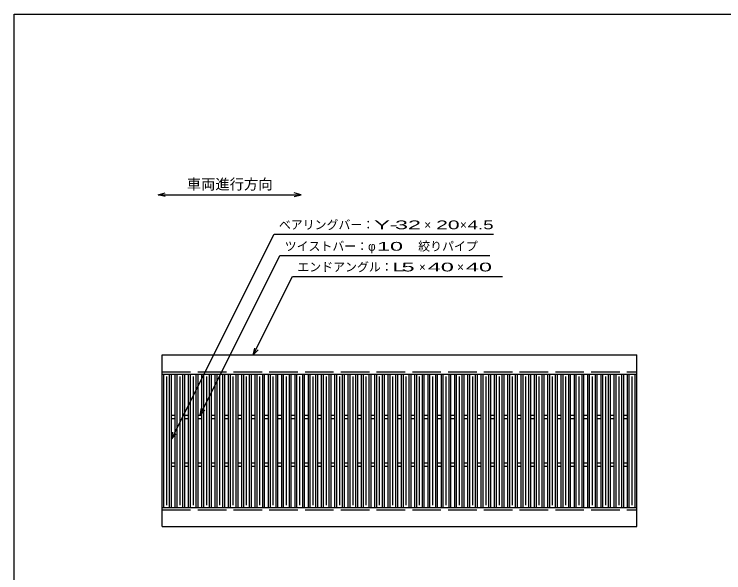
# Model space of a CAD drawing. Units: millimetres, scale not verified. Extents: x -1820 to 1724, y -1285 to 1059.
# Drawn here: x -1736 to -248, y -113 to 1059 of the extents above; entities that cross this region are included whole.
import ezdxf
from ezdxf.enums import TextEntityAlignment as Align

# ---------------------------------------------------------------- set-up
doc = ezdxf.new("R2010")
doc.units = ezdxf.units.MM
doc.header["$LTSCALE"] = 10
doc.linetypes.add('DASHED', pattern=[7.5, 6, -1.5])
for name, color, linetype, lineweight in [('0_2', 150, 'Continuous', 25), ('16', 3, 'Continuous', 25), ('22', 2, 'Continuous', 25)]:
    doc.layers.add(name, color=color, linetype=linetype, lineweight=lineweight)
doc.styles.add('ベクトル', font='')
doc.styles.get('ベクトル').set_extended_font_data('ベクトル')

msp = doc.modelspace()

# ---------------------------------------------------------------- linework, layer by layer
at = {"layer": '0_2'}
for p, q in [((-1736, -1141), (-1736, 1059)), ((-1736, 1059), (1724, 1059))]:
    msp.add_line(p, q, dxfattribs=at)
at = {"layer": '0_2', "color": 4}
for p, q in [((-1434.08, 680.33), (-1419.08, 684.33)), ((-1419.08, 676.33), (-1434.08, 680.33)), ((-1434.08, 680.33), (-1134.08, 680.33)), ((-1134.08, 680.33), (-1149.08, 684.33)), ((-1149.08, 676.33), (-1134.08, 680.33))]:
    msp.add_line(p, q, dxfattribs=at)
at = {"layer": '16'}
for p, q in [((-1426, 344), (-430, 344)), ((-1426, 304), (-1426, 344)), ((-430, 304), (-430, 344)), ((-1426, 304), (-430, 304)), ((-1426, 24), (-1426, 304)), ((-1426, 304), (-1406, 304)), ((-1422, 24), (-1422, 304)), ((-1416, 29), (-1416, 299)), ((-1410, 24), (-1410, 304)), ((-1406, 24), (-1406, 304)), ((-1398.1, 24), (-1398.1, 304)), ((-1398.1, 304), (-1378.1, 304)), ((-1394.1, 24), (-1394.1, 304)), ((-1388.1, 29), (-1388.1, 299)), ((-1382.1, 24), (-1382.1, 304)), ((-1378.1, 24), (-1378.1, 304)), ((-1370.2, 24), (-1370.2, 304)), ((-1370.2, 304), (-1350.2, 304)), ((-1366.2, 24), (-1366.2, 304)), ((-1360.2, 29), (-1360.2, 299)), ((-1354.2, 24), (-1354.2, 304)), ((-1350.2, 24), (-1350.2, 304)), ((-1342.3, 24), (-1342.3, 304)), ((-1342.3, 304), (-1322.3, 304)), ((-1338.3, 24), (-1338.3, 304)), ((-1332.3, 29), (-1332.3, 299)), ((-1326.3, 24), (-1326.3, 304)), ((-1322.3, 24), (-1322.3, 304)), ((-1314.4, 24), (-1314.4, 304)), ((-1314.4, 304), (-1294.4, 304)), ((-1310.4, 24), (-1310.4, 304)), ((-1304.4, 29), (-1304.4, 299)), ((-1298.4, 24), (-1298.4, 304)), ((-1294.4, 24), (-1294.4, 304)), ((-1286.5, 24), (-1286.5, 304)), ((-1286.5, 304), (-1266.5, 304)), ((-1282.5, 24), (-1282.5, 304)), ((-1276.5, 29), (-1276.5, 299)), ((-1270.5, 24), (-1270.5, 304)), ((-1266.5, 24), (-1266.5, 304)), ((-1258.6, 24), (-1258.6, 304)), ((-1258.6, 304), (-1238.6, 304)), ((-1254.6, 24), (-1254.6, 304)), ((-1248.6, 29), (-1248.6, 299)), ((-1242.6, 24), (-1242.6, 304)), ((-1238.6, 24), (-1238.6, 304)), ((-1230.7, 24), (-1230.7, 304)), ((-1230.7, 304), (-1210.7, 304)), ((-1226.7, 24), (-1226.7, 304)), ((-1220.7, 29), (-1220.7, 299)), ((-1214.7, 24), (-1214.7, 304)), ((-1210.7, 24), (-1210.7, 304)), ((-1202.8, 24), (-1202.8, 304)), ((-1202.8, 304), (-1182.8, 304)), ((-1198.8, 24), (-1198.8, 304)), ((-1192.8, 29), (-1192.8, 299)), ((-1186.8, 24), (-1186.8, 304)), ((-1182.8, 24), (-1182.8, 304)), ((-1174.9, 24), (-1174.9, 304)), ((-1174.9, 304), (-1154.9, 304)), ((-1170.9, 24), (-1170.9, 304)), ((-1164.9, 29), (-1164.9, 299)), ((-1158.9, 24), (-1158.9, 304)), ((-1154.9, 24), (-1154.9, 304)), ((-1147, 24), (-1147, 304)), ((-1147, 304), (-1127, 304)), ((-1143, 24), (-1143, 304)), ((-1137, 29), (-1137, 299)), ((-1131, 24), (-1131, 304)), ((-1127, 24), (-1127, 304)), ((-1119.1, 24), (-1119.1, 304)), ((-1119.1, 304), (-1099.1, 304)), ((-1115.1, 24), (-1115.1, 304)), ((-1109.1, 29), (-1109.1, 299)), ((-1103.1, 24), (-1103.1, 304)), ((-1099.1, 24), (-1099.1, 304)), ((-1091.2, 24), (-1091.2, 304)), ((-1091.2, 304), (-1071.2, 304)), ((-1087.2, 24), (-1087.2, 304)), ((-1081.2, 29), (-1081.2, 299)), ((-1075.2, 24), (-1075.2, 304)), ((-1071.2, 24), (-1071.2, 304)), ((-1063.3, 24), (-1063.3, 304)), ((-1063.3, 304), (-1043.3, 304)), ((-1059.3, 24), (-1059.3, 304)), ((-1053.3, 29), (-1053.3, 299)), ((-1047.3, 24), (-1047.3, 304)), ((-1043.3, 24), (-1043.3, 304)), ((-1035.4, 24), (-1035.4, 304)), ((-1035.4, 304), (-1015.4, 304)), ((-1031.4, 24), (-1031.4, 304)), ((-1025.4, 29), (-1025.4, 299)), ((-1019.4, 24), (-1019.4, 304)), ((-1015.4, 24), (-1015.4, 304)), ((-1007.5, 24), (-1007.5, 304)), ((-1007.5, 304), (-987.5, 304)), ((-1003.5, 24), (-1003.5, 304)), ((-997.5, 29), (-997.5, 299)), ((-991.5, 24), (-991.5, 304)), ((-987.5, 24), (-987.5, 304)), ((-979.6, 24), (-979.6, 304)), ((-979.6, 304), (-959.6, 304)), ((-975.6, 24), (-975.6, 304)), ((-969.6, 29), (-969.6, 299)), ((-963.6, 24), (-963.6, 304)), ((-959.6, 24), (-959.6, 304)), ((-951.7, 24), (-951.7, 304)), ((-951.7, 304), (-931.7, 304)), ((-947.7, 24), (-947.7, 304)), ((-941.7, 29), (-941.7, 299)), ((-935.7, 24), (-935.7, 304)), ((-931.7, 24), (-931.7, 304)), ((-923.8, 24), (-923.8, 304)), ((-923.8, 304), (-903.8, 304)), ((-919.8, 24), (-919.8, 304)), ((-913.8, 29), (-913.8, 299)), ((-907.8, 24), (-907.8, 304)), ((-903.8, 24), (-903.8, 304)), ((-895.9, 24), (-895.9, 304)), ((-895.9, 304), (-875.9, 304)), ((-891.9, 24), (-891.9, 304)), ((-885.9, 29), (-885.9, 299)), ((-879.9, 24), (-879.9, 304)), ((-875.9, 24), (-875.9, 304)), ((-868, 24), (-868, 304)), ((-868, 304), (-848, 304)), ((-864, 24), (-864, 304)), ((-858, 29), (-858, 299)), ((-852, 24), (-852, 304)), ((-848, 24), (-848, 304)), ((-840.1, 24), (-840.1, 304)), ((-840.1, 304), (-820.1, 304)), ((-836.1, 24), (-836.1, 304)), ((-830.1, 29), (-830.1, 299)), ((-824.1, 24), (-824.1, 304)), ((-820.1, 24), (-820.1, 304)), ((-812.2, 24), (-812.2, 304)), ((-812.2, 304), (-792.2, 304)), ((-808.2, 24), (-808.2, 304)), ((-802.2, 29), (-802.2, 299)), ((-796.2, 24), (-796.2, 304)), ((-792.2, 24), (-792.2, 304)), ((-784.3, 24), (-784.3, 304)), ((-784.3, 304), (-764.3, 304)), ((-780.3, 24), (-780.3, 304)), ((-774.3, 29), (-774.3, 299)), ((-768.3, 24), (-768.3, 304)), ((-764.3, 24), (-764.3, 304)), ((-756.4, 24), (-756.4, 304)), ((-756.4, 304), (-736.4, 304)), ((-752.4, 24), (-752.4, 304)), ((-746.4, 29), (-746.4, 299)), ((-740.4, 24), (-740.4, 304)), ((-736.4, 24), (-736.4, 304)), ((-728.5, 24), (-728.5, 304)), ((-728.5, 304), (-708.5, 304)), ((-724.5, 24), (-724.5, 304)), ((-718.5, 29), (-718.5, 299)), ((-712.5, 24), (-712.5, 304)), ((-708.5, 24), (-708.5, 304)), ((-700.6, 24), (-700.6, 304)), ((-700.6, 304), (-680.6, 304)), ((-696.6, 24), (-696.6, 304)), ((-690.6, 29), (-690.6, 299)), ((-684.6, 24), (-684.6, 304)), ((-680.6, 24), (-680.6, 304)), ((-672.7, 24), (-672.7, 304)), ((-672.7, 304), (-652.7, 304)), ((-668.7, 24), (-668.7, 304)), ((-662.7, 29), (-662.7, 299)), ((-656.7, 24), (-656.7, 304)), ((-652.7, 24), (-652.7, 304)), ((-644.8, 24), (-644.8, 304)), ((-644.8, 304), (-624.8, 304)), ((-640.8, 24), (-640.8, 304)), ((-634.8, 29), (-634.8, 299)), ((-628.8, 24), (-628.8, 304)), ((-624.8, 24), (-624.8, 304)), ((-616.9, 24), (-616.9, 304)), ((-616.9, 304), (-596.9, 304)), ((-612.9, 24), (-612.9, 304)), ((-606.9, 29), (-606.9, 299)), ((-600.9, 24), (-600.9, 304)), ((-596.9, 24), (-596.9, 304)), ((-589, 24), (-589, 304)), ((-589, 304), (-569, 304)), ((-585, 24), (-585, 304)), ((-579, 29), (-579, 299)), ((-573, 24), (-573, 304)), ((-569, 24), (-569, 304)), ((-561.1, 24), (-561.1, 304)), ((-561.1, 304), (-541.1, 304)), ((-557.1, 24), (-557.1, 304)), ((-551.1, 29), (-551.1, 299)), ((-545.1, 24), (-545.1, 304)), ((-541.1, 24), (-541.1, 304)), ((-533.2, 24), (-533.2, 304)), ((-533.2, 304), (-513.2, 304)), ((-529.2, 24), (-529.2, 304)), ((-523.2, 29), (-523.2, 299)), ((-517.2, 24), (-517.2, 304)), ((-513.2, 24), (-513.2, 304)), ((-505.3, 24), (-505.3, 304)), ((-505.3, 304), (-485.3, 304)), ((-501.3, 24), (-501.3, 304)), ((-495.3, 29), (-495.3, 299)), ((-489.3, 24), (-489.3, 304)), ((-485.3, 24), (-485.3, 304)), ((-477.4, 24), (-477.4, 304)), ((-477.4, 304), (-457.4, 304)), ((-473.4, 24), (-473.4, 304)), ((-467.4, 29), (-467.4, 299)), ((-461.4, 24), (-461.4, 304)), ((-457.4, 24), (-457.4, 304)), ((-450, 24), (-450, 304)), ((-450, 304), (-430, 304)), ((-446, 24), (-446, 304)), ((-440, 29), (-440, 299)), ((-434, 24), (-434, 304)), ((-430, 24), (-430, 304)), ((-1406, 217.5), (-1398.1, 217.5)), ((-1406, 210.5), (-1398.1, 210.5)), ((-1378.1, 217.5), (-1370.2, 217.5)), ((-1378.1, 210.5), (-1370.2, 210.5)), ((-1350.2, 217.5), (-1342.3, 217.5)), ((-1350.2, 210.5), (-1342.3, 210.5)), ((-1322.3, 217.5), (-1314.4, 217.5)), ((-1322.3, 210.5), (-1314.4, 210.5)), ((-1294.4, 217.5), (-1286.5, 217.5)), ((-1294.4, 210.5), (-1286.5, 210.5)), ((-1266.5, 217.5), (-1258.6, 217.5)), ((-1266.5, 210.5), (-1258.6, 210.5)), ((-1238.6, 217.5), (-1230.7, 217.5)), ((-1238.6, 210.5), (-1230.7, 210.5)), ((-1210.7, 217.5), (-1202.8, 217.5)), ((-1210.7, 210.5), (-1202.8, 210.5)), ((-1182.8, 217.5), (-1174.9, 217.5)), ((-1182.8, 210.5), (-1174.9, 210.5)), ((-1154.9, 217.5), (-1147, 217.5)), ((-1154.9, 210.5), (-1147, 210.5)), ((-1127, 217.5), (-1119.1, 217.5)), ((-1127, 210.5), (-1119.1, 210.5)), ((-1099.1, 217.5), (-1091.2, 217.5)), ((-1099.1, 210.5), (-1091.2, 210.5)), ((-1071.2, 217.5), (-1063.3, 217.5)), ((-1071.2, 210.5), (-1063.3, 210.5)), ((-1043.3, 217.5), (-1035.4, 217.5)), ((-1043.3, 210.5), (-1035.4, 210.5)), ((-1015.4, 217.5), (-1007.5, 217.5)), ((-1015.4, 210.5), (-1007.5, 210.5)), ((-987.5, 217.5), (-979.6, 217.5)), ((-987.5, 210.5), (-979.6, 210.5)), ((-959.6, 217.5), (-951.7, 217.5)), ((-959.6, 210.5), (-951.7, 210.5)), ((-931.7, 217.5), (-923.8, 217.5)), ((-931.7, 210.5), (-923.8, 210.5)), ((-903.8, 217.5), (-895.9, 217.5)), ((-903.8, 210.5), (-895.9, 210.5)), ((-875.9, 217.5), (-868, 217.5)), ((-875.9, 210.5), (-868, 210.5)), ((-848, 217.5), (-840.1, 217.5)), ((-848, 210.5), (-840.1, 210.5)), ((-820.1, 217.5), (-812.2, 217.5)), ((-820.1, 210.5), (-812.2, 210.5)), ((-792.2, 217.5), (-784.3, 217.5)), ((-792.2, 210.5), (-784.3, 210.5)), ((-764.3, 217.5), (-756.4, 217.5)), ((-764.3, 210.5), (-756.4, 210.5)), ((-736.4, 217.5), (-728.5, 217.5)), ((-736.4, 210.5), (-728.5, 210.5)), ((-708.5, 217.5), (-700.6, 217.5)), ((-708.5, 210.5), (-700.6, 210.5)), ((-680.6, 217.5), (-672.7, 217.5)), ((-680.6, 210.5), (-672.7, 210.5)), ((-652.7, 217.5), (-644.8, 217.5)), ((-652.7, 210.5), (-644.8, 210.5)), ((-624.8, 217.5), (-616.9, 217.5)), ((-624.8, 210.5), (-616.9, 210.5)), ((-596.9, 217.5), (-589, 217.5)), ((-596.9, 210.5), (-589, 210.5)), ((-569, 217.5), (-561.1, 217.5)), ((-569, 210.5), (-561.1, 210.5)), ((-541.1, 217.5), (-533.2, 217.5)), ((-541.1, 210.5), (-533.2, 210.5)), ((-513.2, 217.5), (-505.3, 217.5)), ((-513.2, 210.5), (-505.3, 210.5)), ((-485.3, 217.5), (-477.4, 217.5)), ((-485.3, 210.5), (-477.4, 210.5)), ((-457.4, 217.5), (-450, 217.5)), ((-457.4, 210.5), (-450, 210.5)), ((-1406, 117.5), (-1398.1, 117.5)), ((-1406, 110.5), (-1398.1, 110.5)), ((-1378.1, 117.5), (-1370.2, 117.5)), ((-1378.1, 110.5), (-1370.2, 110.5)), ((-1350.2, 117.5), (-1342.3, 117.5)), ((-1350.2, 110.5), (-1342.3, 110.5)), ((-1322.3, 117.5), (-1314.4, 117.5)), ((-1322.3, 110.5), (-1314.4, 110.5)), ((-1294.4, 117.5), (-1286.5, 117.5)), ((-1294.4, 110.5), (-1286.5, 110.5)), ((-1266.5, 117.5), (-1258.6, 117.5)), ((-1266.5, 110.5), (-1258.6, 110.5)), ((-1238.6, 117.5), (-1230.7, 117.5)), ((-1238.6, 110.5), (-1230.7, 110.5)), ((-1210.7, 117.5), (-1202.8, 117.5)), ((-1210.7, 110.5), (-1202.8, 110.5)), ((-1182.8, 117.5), (-1174.9, 117.5)), ((-1182.8, 110.5), (-1174.9, 110.5)), ((-1154.9, 117.5), (-1147, 117.5)), ((-1154.9, 110.5), (-1147, 110.5)), ((-1127, 117.5), (-1119.1, 117.5)), ((-1127, 110.5), (-1119.1, 110.5)), ((-1099.1, 117.5), (-1091.2, 117.5)), ((-1099.1, 110.5), (-1091.2, 110.5)), ((-1071.2, 117.5), (-1063.3, 117.5)), ((-1071.2, 110.5), (-1063.3, 110.5)), ((-1043.3, 117.5), (-1035.4, 117.5)), ((-1043.3, 110.5), (-1035.4, 110.5)), ((-1015.4, 117.5), (-1007.5, 117.5)), ((-1015.4, 110.5), (-1007.5, 110.5)), ((-987.5, 117.5), (-979.6, 117.5)), ((-987.5, 110.5), (-979.6, 110.5)), ((-959.6, 117.5), (-951.7, 117.5)), ((-959.6, 110.5), (-951.7, 110.5)), ((-931.7, 117.5), (-923.8, 117.5)), ((-931.7, 110.5), (-923.8, 110.5)), ((-903.8, 117.5), (-895.9, 117.5)), ((-903.8, 110.5), (-895.9, 110.5)), ((-875.9, 117.5), (-868, 117.5)), ((-875.9, 110.5), (-868, 110.5)), ((-848, 117.5), (-840.1, 117.5)), ((-848, 110.5), (-840.1, 110.5)), ((-820.1, 117.5), (-812.2, 117.5)), ((-820.1, 110.5), (-812.2, 110.5)), ((-792.2, 117.5), (-784.3, 117.5)), ((-792.2, 110.5), (-784.3, 110.5)), ((-764.3, 117.5), (-756.4, 117.5)), ((-764.3, 110.5), (-756.4, 110.5)), ((-736.4, 117.5), (-728.5, 117.5)), ((-736.4, 110.5), (-728.5, 110.5)), ((-708.5, 117.5), (-700.6, 117.5)), ((-708.5, 110.5), (-700.6, 110.5)), ((-680.6, 117.5), (-672.7, 117.5)), ((-680.6, 110.5), (-672.7, 110.5)), ((-652.7, 117.5), (-644.8, 117.5)), ((-652.7, 110.5), (-644.8, 110.5)), ((-624.8, 117.5), (-616.9, 117.5)), ((-624.8, 110.5), (-616.9, 110.5)), ((-596.9, 117.5), (-589, 117.5)), ((-596.9, 110.5), (-589, 110.5)), ((-569, 117.5), (-561.1, 117.5)), ((-569, 110.5), (-561.1, 110.5)), ((-541.1, 117.5), (-533.2, 117.5)), ((-541.1, 110.5), (-533.2, 110.5)), ((-513.2, 117.5), (-505.3, 117.5)), ((-513.2, 110.5), (-505.3, 110.5)), ((-485.3, 117.5), (-477.4, 117.5)), ((-485.3, 110.5), (-477.4, 110.5)), ((-457.4, 117.5), (-450, 117.5)), ((-457.4, 110.5), (-450, 110.5)), ((-1426, 24), (-430, 24)), ((-1426, -16), (-1426, 24)), ((-1426, 24), (-1406, 24)), ((-1398.1, 24), (-1378.1, 24)), ((-1370.2, 24), (-1350.2, 24)), ((-1342.3, 24), (-1322.3, 24)), ((-1314.4, 24), (-1294.4, 24)), ((-1286.5, 24), (-1266.5, 24)), ((-1258.6, 24), (-1238.6, 24)), ((-1230.7, 24), (-1210.7, 24)), ((-1202.8, 24), (-1182.8, 24)), ((-1174.9, 24), (-1154.9, 24)), ((-1147, 24), (-1127, 24)), ((-1119.1, 24), (-1099.1, 24)), ((-1091.2, 24), (-1071.2, 24)), ((-1063.3, 24), (-1043.3, 24)), ((-1035.4, 24), (-1015.4, 24)), ((-1007.5, 24), (-987.5, 24)), ((-979.6, 24), (-959.6, 24)), ((-951.7, 24), (-931.7, 24)), ((-923.8, 24), (-903.8, 24)), ((-895.9, 24), (-875.9, 24)), ((-868, 24), (-848, 24)), ((-840.1, 24), (-820.1, 24)), ((-812.2, 24), (-792.2, 24)), ((-784.3, 24), (-764.3, 24)), ((-756.4, 24), (-736.4, 24)), ((-728.5, 24), (-708.5, 24)), ((-700.6, 24), (-680.6, 24)), ((-672.7, 24), (-652.7, 24)), ((-644.8, 24), (-624.8, 24)), ((-616.9, 24), (-596.9, 24)), ((-589, 24), (-569, 24)), ((-561.1, 24), (-541.1, 24)), ((-533.2, 24), (-513.2, 24)), ((-505.3, 24), (-485.3, 24)), ((-477.4, 24), (-457.4, 24)), ((-450, 24), (-430, 24)), ((-430, -16), (-430, 24)), ((-1426, -16), (-430, -16))]:
    msp.add_line(p, q, dxfattribs=at)
at = {"layer": '16', "linetype": 'DASHED'}
for p, q in [((-1426, 309), (-430, 309)), ((-1426, 19), (-430, 19))]:
    msp.add_line(p, q, dxfattribs=at)
at = {"layer": '22', "color": 4}
for p, q in [((-1406, 167.5), (-1191, 597.5)), ((-1191, 597.5), (-731, 597.5)), ((-1346.25, 217.5), (-1178.75, 552.5)), ((-1178.75, 552.5), (-738.75, 552.5)), ((-1234.65, 344), (-1152.15, 509)), ((-1152.15, 509), (-712.15, 509)), ((-1234.65, 344), (-1231.65, 358.6)), ((-1234.65, 344), (-1224.65, 355)), ((-1346.25, 217.5), (-1343.25, 232.1)), ((-1346.25, 217.5), (-1336.25, 228.5)), ((-1406, 167.5), (-1403, 182.1)), ((-1406, 167.5), (-1396, 178.5))]:
    msp.add_line(p, q, dxfattribs=at)

# ---------------------------------------------------------------- texts
at = {"layer": '0_2', "color": 2, "style": 'ベクトル'}
msp.add_text('車両進行方向', height=21.99, dxfattribs=at).set_placement((-1374.08, 702.33), align=Align.MIDDLE_LEFT)
at = {"layer": '22', "style": 'ベクトル'}
for s, p in [('ベアリングバー：', (-1181, 617)), ('×', (-876, 617)), ('×', (-801, 617)), ('ツイストバー：', (-1168.75, 572)), ('絞りパイプ', (-888.75, 572)), ('φ', (-993.75, 572)), ('エンドアングル：', (-1142.15, 528.5)), ('×', (-887.15, 528.5)), ('×', (-807.15, 528.5))]:
    msp.add_text(s, height=18.33, dxfattribs=at).set_placement(p, align=Align.MIDDLE_LEFT)
for s, width, p in [('Y-', 2, (-981, 617)), (' 32 ', 2, (-951, 617)), ('20', 1.8, (-851, 617)), (' 4.5 ', 1.6, (-796, 617)), (' 10 ', 2, (-988.75, 572)), ('L', 1.8, (-942.15, 528.5)), (' 5 ', 2, (-937.15, 528.5)), (' 40 ', 2, (-882.15, 528.5)), (' 40 ', 2, (-802.15, 528.5))]:
    msp.add_text(s, height=18.33, dxfattribs=dict(at, width=width)).set_placement(p, align=Align.MIDDLE_LEFT)

doc.saveas('drawing.dxf')
